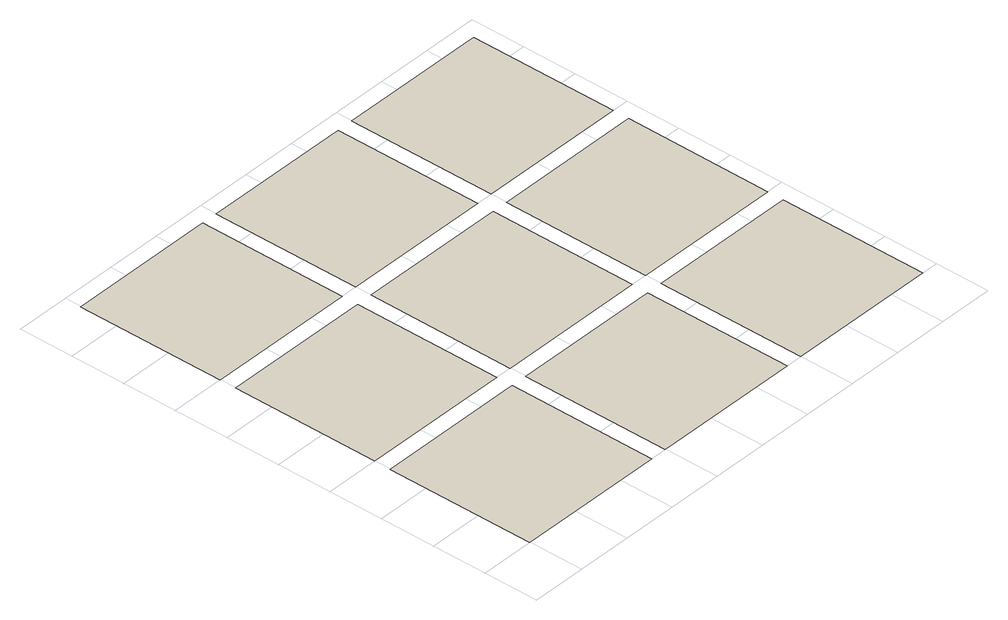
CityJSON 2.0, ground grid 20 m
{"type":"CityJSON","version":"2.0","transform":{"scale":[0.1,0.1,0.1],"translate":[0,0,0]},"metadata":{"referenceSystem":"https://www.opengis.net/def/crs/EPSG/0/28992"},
"CityObjects":{
"building1":{"type":"Building","attributes":{"roofType":"Flat","yearOfConstruction":1999,"function":"Residential","storeysAboveGround":4},"geometry":[{"type":"MultiSurface","lod":"0","boundaries":[[[0,1,2,3]]]}]},
"building2":{"type":"Building","attributes":{"roofType":"Flat","yearOfConstruction":1955,"function":"Residential","storeysAboveGround":1},"geometry":[{"type":"MultiSurface","lod":"0","boundaries":[[[4,5,6,7]]]}]},
"building3":{"type":"Building","attributes":{"roofType":"Flat","yearOfConstruction":1946,"function":"Industrial","storeysAboveGround":3},"geometry":[{"type":"MultiSurface","lod":"0","boundaries":[[[8,9,10,11]]]}]},
"building4":{"type":"Building","attributes":{"roofType":"Flat","yearOfConstruction":1972,"function":"Residential","storeysAboveGround":5},"geometry":[{"type":"MultiSurface","lod":"0","boundaries":[[[12,13,14,15]]]}]},
"building5":{"type":"Building","attributes":{"roofType":"Flat","yearOfConstruction":1979,"function":"Residential","storeysAboveGround":3},"geometry":[{"type":"MultiSurface","lod":"0","boundaries":[[[16,17,18,19]]]}]},
"building6":{"type":"Building","attributes":{"roofType":"Flat","yearOfConstruction":2005,"function":"Industrial","storeysAboveGround":3},"geometry":[{"type":"MultiSurface","lod":"0","boundaries":[[[20,21,22,23]]]}]},
"building7":{"type":"Building","attributes":{"roofType":"Flat","yearOfConstruction":1952,"function":"Residential","storeysAboveGround":5},"geometry":[{"type":"MultiSurface","lod":"0","boundaries":[[[24,25,26,27]]]}]},
"building8":{"type":"Building","attributes":{"roofType":"Flat","yearOfConstruction":1998,"function":"Residential","storeysAboveGround":1},"geometry":[{"type":"MultiSurface","lod":"0","boundaries":[[[28,29,30,31]]]}]},
"building9":{"type":"Building","attributes":{"roofType":"Flat","yearOfConstruction":1952,"function":"Industrial","storeysAboveGround":3},"geometry":[{"type":"MultiSurface","lod":"0","boundaries":[[[32,33,34,35]]]}]}
},
"vertices":[
[540,0,0],[540,540,0],[0,540,0],[0,0,0],
[540,600,0],[540,1140,0],[0,1140,0],[0,600,0],
[540,1200,0],[540,1740,0],[0,1740,0],[0,1200,0],
[1140,0,0],[1140,540,0],[600,540,0],[600,0,0],
[1140,600,0],[1140,1140,0],[600,1140,0],[600,600,0],
[1140,1200,0],[1140,1740,0],[600,1740,0],[600,1200,0],
[1740,0,0],[1740,540,0],[1200,540,0],[1200,0,0],
[1740,600,0],[1740,1140,0],[1200,1140,0],[1200,600,0],
[1740,1200,0],[1740,1740,0],[1200,1740,0],[1200,1200,0]
]}
